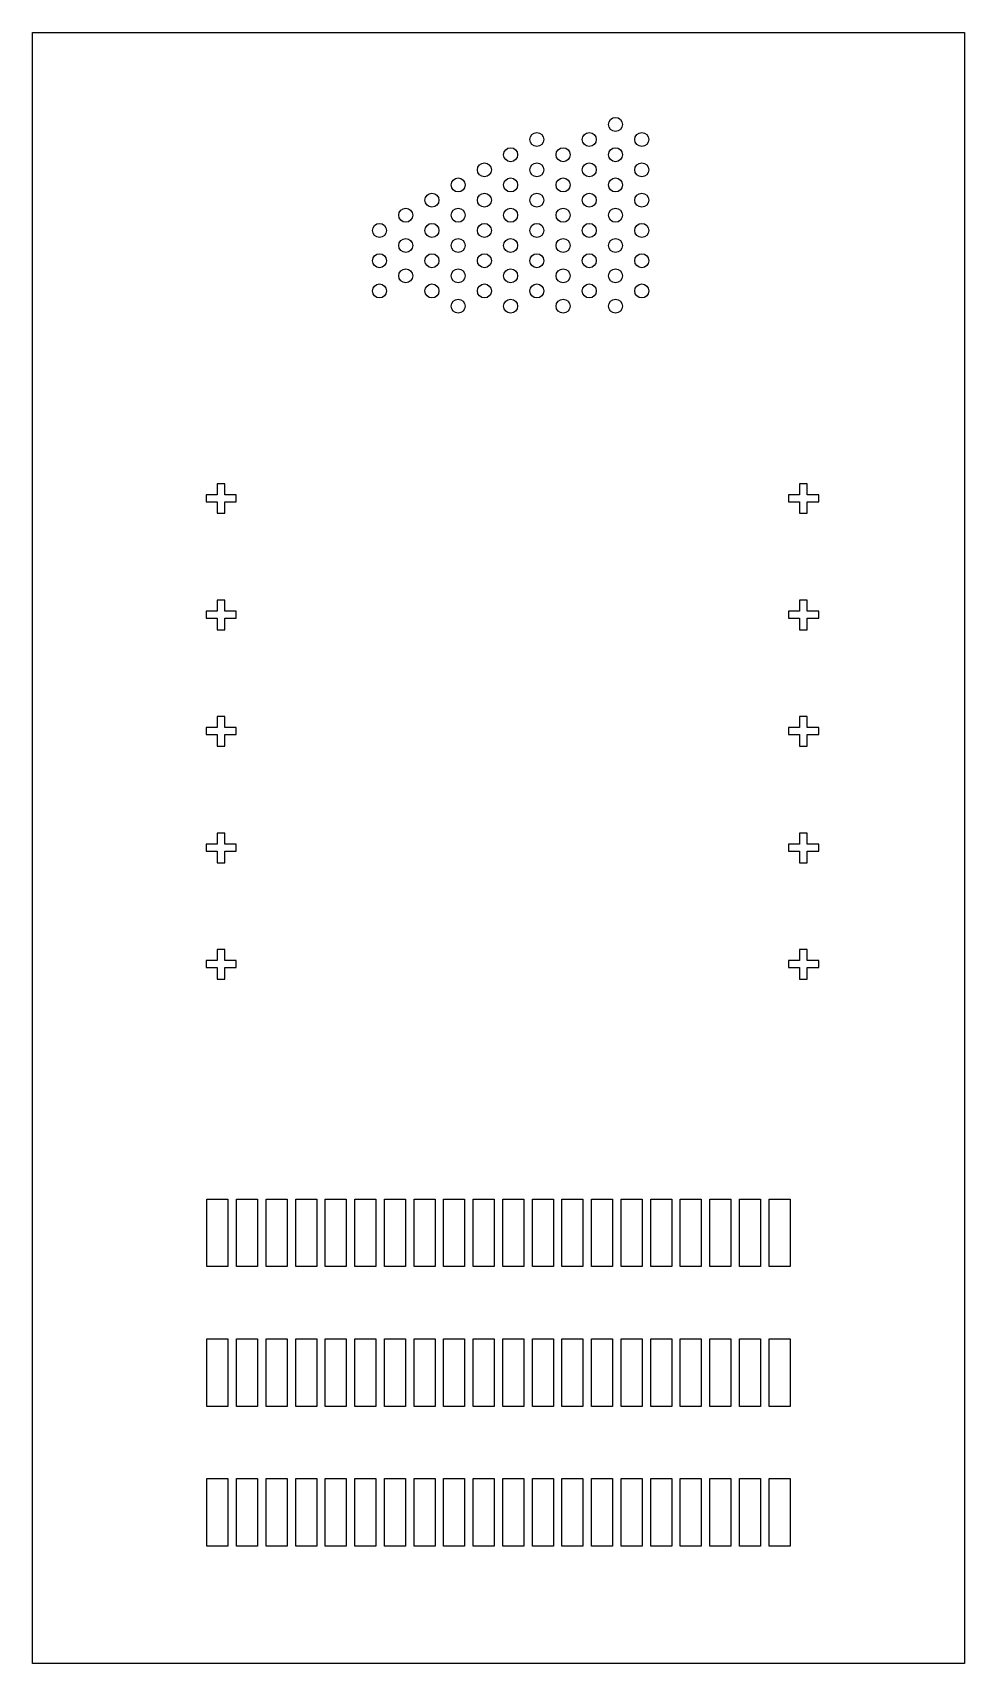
# Model space of a CAD drawing. Header units: millimetres. Extents: x 12 to 52, y 9.8 to 79.8.
import ezdxf

# ---------------------------------------------------------------- set-up
doc = ezdxf.new("R2010")
doc.units = ezdxf.units.MM
doc.layers.add('Open insulation', color=2, linetype='Continuous')

# ---------------------------------------------------------------- blocks, each defined once
blk = doc.blocks.new('*U7')
at = {"layer": 'Open insulation'}
blk.add_lwpolyline([(-0.65, -0.136), (-0.169, -0.136), (-0.169, -0.636), (0.15, -0.636), (0.15, -0.136), (0.65, -0.136), (0.65, 0.164), (0.15, 0.164), (0.15, 0.636), (-0.169, 0.636), (-0.169, 0.164), (-0.65, 0.164)], close=True, dxfattribs=at)
blk = doc.blocks.new('*U8')
at = {"layer": 'Open insulation', "color": 0, "linetype": 'ByBlock', "lineweight": -2}
for p in [(0, 20), (25, 20), (0, 15), (25, 15), (0, 10), (25, 10), (0, 5), (25, 5), (0, 0), (25, 0)]:
    blk.add_blockref('*U7', p, dxfattribs=at)

msp = doc.modelspace()

# ---------------------------------------------------------------- linework, layer by layer
at = {"layer": 'Open insulation'}
for points in [[(11.953, 79.801), (51.953, 79.801), (51.953, 9.801), (11.953, 9.801)], [(19.438, 26.831), (19.438, 29.731), (20.338, 29.731), (20.338, 26.831)], [(20.708, 26.831), (20.708, 29.731), (21.608, 29.731), (21.608, 26.831)], [(21.978, 26.831), (21.978, 29.731), (22.878, 29.731), (22.878, 26.831)], [(23.248, 26.831), (23.248, 29.731), (24.148, 29.731), (24.148, 26.831)], [(24.518, 26.831), (24.518, 29.731), (25.418, 29.731), (25.418, 26.831)], [(25.788, 26.831), (25.788, 29.731), (26.688, 29.731), (26.688, 26.831)], [(27.058, 26.831), (27.058, 29.731), (27.958, 29.731), (27.958, 26.831)], [(28.328, 26.831), (28.328, 29.731), (29.228, 29.731), (29.228, 26.831)], [(29.598, 26.831), (29.598, 29.731), (30.498, 29.731), (30.498, 26.831)], [(30.868, 26.831), (30.868, 29.731), (31.768, 29.731), (31.768, 26.831)], [(32.138, 26.831), (32.138, 29.731), (33.038, 29.731), (33.038, 26.831)], [(33.408, 26.831), (33.408, 29.731), (34.308, 29.731), (34.308, 26.831)], [(34.678, 26.831), (34.678, 29.731), (35.578, 29.731), (35.578, 26.831)], [(35.948, 26.831), (35.948, 29.731), (36.848, 29.731), (36.848, 26.831)], [(37.218, 26.831), (37.218, 29.731), (38.118, 29.731), (38.118, 26.831)], [(38.488, 26.831), (38.488, 29.731), (39.388, 29.731), (39.388, 26.831)], [(39.758, 26.831), (39.758, 29.731), (40.658, 29.731), (40.658, 26.831)], [(41.028, 26.831), (41.028, 29.731), (41.928, 29.731), (41.928, 26.831)], [(42.298, 26.831), (42.298, 29.731), (43.198, 29.731), (43.198, 26.831)], [(43.568, 26.831), (43.568, 29.731), (44.468, 29.731), (44.468, 26.831)], [(19.438, 20.831), (19.438, 23.731), (20.338, 23.731), (20.338, 20.831)], [(20.708, 20.831), (20.708, 23.731), (21.608, 23.731), (21.608, 20.831)], [(21.978, 20.831), (21.978, 23.731), (22.878, 23.731), (22.878, 20.831)], [(23.248, 20.831), (23.248, 23.731), (24.148, 23.731), (24.148, 20.831)], [(24.518, 20.831), (24.518, 23.731), (25.418, 23.731), (25.418, 20.831)], [(25.788, 20.831), (25.788, 23.731), (26.688, 23.731), (26.688, 20.831)], [(27.058, 20.831), (27.058, 23.731), (27.958, 23.731), (27.958, 20.831)], [(28.328, 20.831), (28.328, 23.731), (29.228, 23.731), (29.228, 20.831)], [(29.598, 20.831), (29.598, 23.731), (30.498, 23.731), (30.498, 20.831)], [(30.868, 20.831), (30.868, 23.731), (31.768, 23.731), (31.768, 20.831)], [(32.138, 20.831), (32.138, 23.731), (33.038, 23.731), (33.038, 20.831)], [(33.408, 20.831), (33.408, 23.731), (34.308, 23.731), (34.308, 20.831)], [(34.678, 20.831), (34.678, 23.731), (35.578, 23.731), (35.578, 20.831)], [(35.948, 20.831), (35.948, 23.731), (36.848, 23.731), (36.848, 20.831)], [(37.218, 20.831), (37.218, 23.731), (38.118, 23.731), (38.118, 20.831)], [(38.488, 20.831), (38.488, 23.731), (39.388, 23.731), (39.388, 20.831)], [(39.758, 20.831), (39.758, 23.731), (40.658, 23.731), (40.658, 20.831)], [(41.028, 20.831), (41.028, 23.731), (41.928, 23.731), (41.928, 20.831)], [(42.298, 20.831), (42.298, 23.731), (43.198, 23.731), (43.198, 20.831)], [(43.568, 20.831), (43.568, 23.731), (44.468, 23.731), (44.468, 20.831)], [(19.438, 14.831), (19.438, 17.731), (20.338, 17.731), (20.338, 14.831)], [(20.708, 14.831), (20.708, 17.731), (21.608, 17.731), (21.608, 14.831)], [(21.978, 14.831), (21.978, 17.731), (22.878, 17.731), (22.878, 14.831)], [(23.248, 14.831), (23.248, 17.731), (24.148, 17.731), (24.148, 14.831)], [(24.518, 14.831), (24.518, 17.731), (25.418, 17.731), (25.418, 14.831)], [(25.788, 14.831), (25.788, 17.731), (26.688, 17.731), (26.688, 14.831)], [(27.058, 14.831), (27.058, 17.731), (27.958, 17.731), (27.958, 14.831)], [(28.328, 14.831), (28.328, 17.731), (29.228, 17.731), (29.228, 14.831)], [(29.598, 14.831), (29.598, 17.731), (30.498, 17.731), (30.498, 14.831)], [(30.868, 14.831), (30.868, 17.731), (31.768, 17.731), (31.768, 14.831)], [(32.138, 14.831), (32.138, 17.731), (33.038, 17.731), (33.038, 14.831)], [(33.408, 14.831), (33.408, 17.731), (34.308, 17.731), (34.308, 14.831)], [(34.678, 14.831), (34.678, 17.731), (35.578, 17.731), (35.578, 14.831)], [(35.948, 14.831), (35.948, 17.731), (36.848, 17.731), (36.848, 14.831)], [(37.218, 14.831), (37.218, 17.731), (38.118, 17.731), (38.118, 14.831)], [(38.488, 14.831), (38.488, 17.731), (39.388, 17.731), (39.388, 14.831)], [(39.758, 14.831), (39.758, 17.731), (40.658, 17.731), (40.658, 14.831)], [(41.028, 14.831), (41.028, 17.731), (41.928, 17.731), (41.928, 14.831)], [(42.298, 14.831), (42.298, 17.731), (43.198, 17.731), (43.198, 14.831)], [(43.568, 14.831), (43.568, 17.731), (44.468, 17.731), (44.468, 14.831)]]:
    msp.add_lwpolyline(points, close=True, dxfattribs=at)
for centre in [(36.976, 75.861), (33.599, 75.211), (35.851, 75.211), (38.102, 75.211), (31.347, 73.911), (32.473, 74.561), (33.599, 73.911), (34.725, 74.561), (35.851, 73.911), (36.976, 74.561), (38.102, 73.911), (30.221, 73.261), (32.473, 73.261), (34.725, 73.261), (36.976, 73.261), (29.096, 72.611), (31.347, 72.611), (33.599, 72.611), (35.851, 72.611), (38.102, 72.611), (27.97, 71.961), (30.221, 71.961), (32.473, 71.961), (34.725, 71.961), (36.976, 71.961), (26.844, 71.311), (29.096, 71.311), (31.347, 71.311), (33.599, 71.311), (35.851, 71.311), (38.102, 71.311), (27.97, 70.661), (30.221, 70.661), (32.473, 70.661), (34.725, 70.661), (36.976, 70.661), (26.844, 70.011), (29.096, 70.011), (31.347, 70.011), (33.599, 70.011), (35.851, 70.011), (38.102, 70.011), (27.97, 69.361), (30.221, 69.361), (32.473, 69.361), (34.725, 69.361), (36.976, 69.361), (26.844, 68.711), (29.096, 68.711), (31.347, 68.711), (33.599, 68.711), (35.851, 68.711), (38.102, 68.711), (30.221, 68.061), (32.473, 68.061), (34.725, 68.061), (36.976, 68.061)]:
    msp.add_circle(centre, 0.3, dxfattribs=at)

# ---------------------------------------------------------------- block references
msp.add_blockref('*U8', (20.048, 39.803), dxfattribs=at)

doc.saveas('drawing.dxf')
